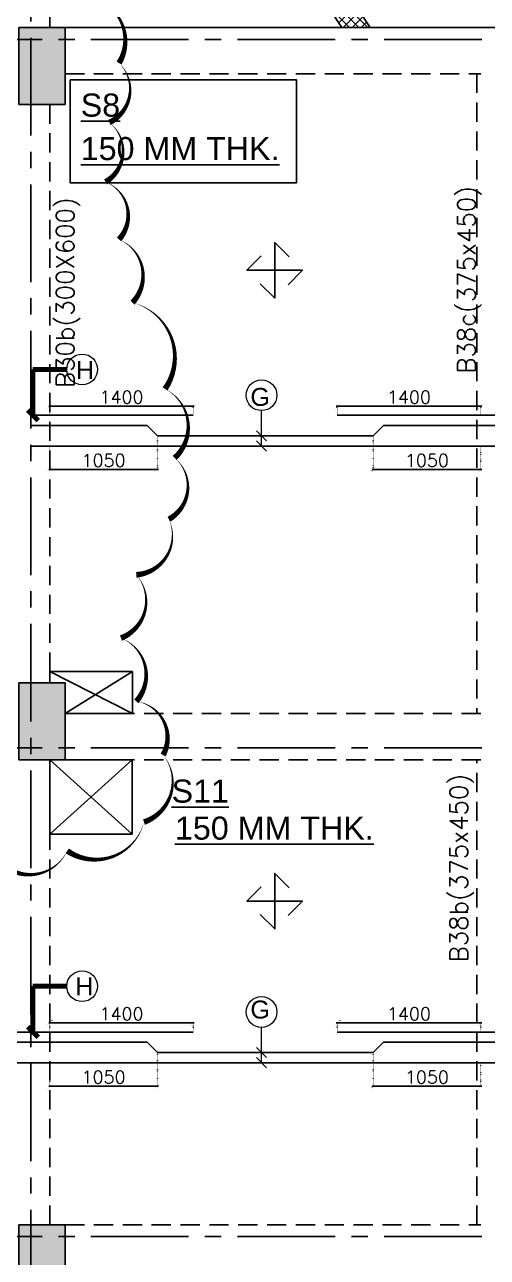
# Model space of a CAD drawing. Header units: millimetres. Extents: x 1921121 to 2008675, y -1544779 to -1482871.
# Drawn here: x 1956858 to 1961369, y -1513003 to -1500982 of the extents above; entities that cross this region are included whole.
import ezdxf

# ---------------------------------------------------------------- set-up
doc = ezdxf.new("R2010")
doc.units = ezdxf.units.MM
doc.header["$MEASUREMENT"] = 0
doc.header["$PDMODE"] = 98
for name, pattern in [('1', [0]), ('ACAD_ISO02W100', [15, 12, -3]), ('CENTER2', [28.575, 19.05, -3.175, 3.175, -3.175]), ('CONTINOUS', [0]), ('DOT', [0.25, 0, -0.25]), ('HIDDEN', [0.375, 0.25, -0.125])]:
    doc.linetypes.add(name, pattern=pattern)
for name, color, linetype in [('BEAM NO', 7, '1'), ('BEAM-300X450', 6, 'Continuous'), ('BEAM-300X600', 4, 'Continuous'), ('BEAM-450X600', 22, 'Continuous'), ('DIM', 191, 'Continuous'), ('s-steel', 1, 'Continuous'), ('S-STRU. CUTOUT', 3, 'Continuous'), ('SLAB NO.', 4, 'Continuous'), ('STEEL', 1, 'Continuous'), ('STR.COLUMN', 1, 'Continuous')]:
    doc.layers.add(name, color=color, linetype=linetype)
for name, color, linetype, lineweight in [('BRICK WALL_MOFA', 8, 'Continuous', 30), ('CENTER_LINE', 8, 'CENTER2', 25), ('GRID', 252, 'ACAD_ISO02W100', 9), ('LEADER', 191, 'Continuous', 15), ('S-B5-230X600', 120, 'HIDDEN', 25), ('SLAB STEEL MARK', 133, 'Continuous', 30)]:
    doc.layers.add(name, color=color, linetype=linetype, lineweight=lineweight)
doc.styles.add('DEEPAK', font='arial.ttf')
doc.styles.add('ROMANS', font='romans.shx')
doc.styles.add('RS', font='romans.shx', dxfattribs={"width": 0.9})
doc.styles.add('style1', font='arial.ttf')
doc.dimstyles.new('KRUNAL-MM', dxfattribs={"dimtxt": 50, "dimasz": 35, "dimexe": 25, "dimexo": 0, "dimgap": 15, "dimtad": 1, "dimdec": 0, "dimzin": 0, "dimdsep": 46, "dimtxsty": 'RS', "dimblk": 'OBLIQUE', "dimcen": 0, "dimdle": 25, "dimclrd": 256, "dimclre": 256, "dimclrt": 7, "dimadec": 0, "dimazin": 0, "dimtfac": 1, "dimtdec": 0, "dimtix": 1, "dimtmove": 0, "dimatfit": 2, "dimfxl": 1, "dimtolj": 1, "dimtzin": 0, "dimlwd": -1, "dimlwe": -1, "dimarcsym": 0})
doc.dimstyles.new('pag', dxfattribs={"dimtxt": 180, "dimasz": 150, "dimexe": 100, "dimexo": 0, "dimgap": 50, "dimtad": 1, "dimdec": 0, "dimzin": 0, "dimdsep": 46, "dimtxsty": 'ROMANS', "dimblk": 'OBLIQUE', "dimcen": 0, "dimdle": 100, "dimclrd": 256, "dimclre": 256, "dimclrt": 256, "dimadec": 0, "dimazin": 0, "dimtfac": 1, "dimtdec": 0, "dimtmove": 2, "dimatfit": 3, "dimfxl": 1, "dimtolj": 1, "dimtzin": 0, "dimlwd": -1, "dimlwe": -1, "dimarcsym": 0})

# ---------------------------------------------------------------- blocks, each defined once
blk = doc.blocks.new('FIRST FLOOR COLUMNS')
at = {"layer": 'CENTER_LINE', "ltscale": 50}
for p, q in [((29335, -29628), (29335, 16038)), ((68022, -115), (-4699, -115)), ((68022, -7025), (-4699, -7025)), ((68022, -11790), (-4699, -11790))]:
    blk.add_line(p, q, dxfattribs=at)
blk = doc.blocks.new('_Oblique')
at = {"color": 0, "linetype": 'ByBlock', "lineweight": -2}
blk.add_line((-0.5, -0.5), (0.5, 0.5), dxfattribs=at)
blk = doc.blocks.new('*D93')
at = {"layer": 'Defpoints', "color": 0, "linetype": 'DOT', "ltscale": 5, "transparency": 16777216}
for p in [(1960255, -1504992), (1961305, -1505092), (1960255, -1505319)]:
    blk.add_point(p, dxfattribs=at)
at = {"layer": 'DIM', "color": 191, "linetype": 'DOT', "ltscale": 5, "transparency": 16777216}
for p, q in [((1960255, -1505002), (1960255, -1505329)), ((1961305, -1505102), (1961305, -1505329))]:
    blk.add_line(p, q, dxfattribs=at)
at = {"layer": 'DIM', "color": 191, "ltscale": 5, "transparency": 16777216}
blk.add_line((1961315, -1505319), (1960245, -1505319), dxfattribs=at)
at = {"layer": 'DIM', "color": 191, "linetype": 'DOT', "ltscale": 5, "transparency": 16777216, "xscale": 50, "yscale": 50, "zscale": 50, "rotation": 180}
blk.add_blockref('_Oblique', (1960255, -1505319), dxfattribs=at)
at = {"layer": 'DIM', "color": 191, "linetype": 'DOT', "ltscale": 5, "transparency": 16777216, "xscale": 50, "yscale": 50, "zscale": 50}
blk.add_blockref('_Oblique', (1961305, -1505319), dxfattribs=at)
at = {"layer": 'DIM', "color": 7, "linetype": 'DOT', "ltscale": 5, "transparency": 16777216, "insert": (1960780, -1505232), "char_height": 125, "attachment_point": 5, "style": 'ROMANS'}
blk.add_mtext('\\A1;1050', dxfattribs=at)
blk = doc.blocks.new('*D94')
at = {"layer": 'Defpoints', "color": 0, "linetype": 'DOT', "ltscale": 5, "transparency": 16777216}
for p in [(1957102, -1505092), (1958152, -1504992), (1958152, -1505319)]:
    blk.add_point(p, dxfattribs=at)
at = {"layer": 'DIM', "color": 191, "linetype": 'DOT', "ltscale": 5, "transparency": 16777216}
for p, q in [((1958152, -1505002), (1958152, -1505329)), ((1957102, -1505102), (1957102, -1505329))]:
    blk.add_line(p, q, dxfattribs=at)
at = {"layer": 'DIM', "color": 191, "ltscale": 5, "transparency": 16777216}
blk.add_line((1957092, -1505319), (1958162, -1505319), dxfattribs=at)
at = {"layer": 'DIM', "color": 191, "linetype": 'DOT', "ltscale": 5, "transparency": 16777216, "xscale": 50, "yscale": 50, "zscale": 50, "rotation": 180}
blk.add_blockref('_Oblique', (1957102, -1505319), dxfattribs=at)
at = {"layer": 'DIM', "color": 191, "linetype": 'DOT', "ltscale": 5, "transparency": 16777216, "xscale": 50, "yscale": 50, "zscale": 50}
blk.add_blockref('_Oblique', (1958152, -1505319), dxfattribs=at)
at = {"layer": 'DIM', "color": 7, "linetype": 'DOT', "ltscale": 5, "transparency": 16777216, "insert": (1957627, -1505232), "char_height": 125, "attachment_point": 5, "style": 'ROMANS'}
blk.add_mtext('\\A1;1050', dxfattribs=at)
blk = doc.blocks.new('*D95')
at = {"layer": 'Defpoints', "color": 0, "linetype": 'DOT', "ltscale": 5, "transparency": 16777216}
for p in [(1958502, -1504703), (1957102, -1504792), (1958502, -1504792)]:
    blk.add_point(p, dxfattribs=at)
at = {"layer": 'DIM', "color": 191, "ltscale": 5, "transparency": 16777216}
blk.add_line((1957092, -1504703), (1958512, -1504703), dxfattribs=at)
at = {"layer": 'DIM', "color": 191, "linetype": 'DOT', "ltscale": 5, "transparency": 16777216}
for p, q in [((1957102, -1504782), (1957102, -1504693)), ((1958502, -1504782), (1958502, -1504693))]:
    blk.add_line(p, q, dxfattribs=at)
at = {"layer": 'DIM', "color": 191, "linetype": 'DOT', "ltscale": 5, "transparency": 16777216, "xscale": 50, "yscale": 50, "zscale": 50, "rotation": 180}
blk.add_blockref('_Oblique', (1957102, -1504703), dxfattribs=at)
at = {"layer": 'DIM', "color": 191, "linetype": 'DOT', "ltscale": 5, "transparency": 16777216, "xscale": 50, "yscale": 50, "zscale": 50}
blk.add_blockref('_Oblique', (1958502, -1504703), dxfattribs=at)
at = {"layer": 'DIM', "color": 7, "linetype": 'DOT', "ltscale": 5, "transparency": 16777216, "insert": (1957802, -1504615), "char_height": 125, "attachment_point": 5, "style": 'ROMANS'}
blk.add_mtext('\\A1;1400', dxfattribs=at)
blk = doc.blocks.new('*D241')
at = {"layer": 'Defpoints', "color": 0, "linetype": 'DOT', "ltscale": 5, "transparency": 16777216}
for p in [(1961305, -1504703), (1959905, -1504792), (1961305, -1504792)]:
    blk.add_point(p, dxfattribs=at)
at = {"layer": 'DIM', "color": 191, "ltscale": 5, "transparency": 16777216}
blk.add_line((1959895, -1504703), (1961315, -1504703), dxfattribs=at)
at = {"layer": 'DIM', "color": 191, "linetype": 'DOT', "ltscale": 5, "transparency": 16777216}
for p, q in [((1959905, -1504782), (1959905, -1504693)), ((1961305, -1504782), (1961305, -1504693))]:
    blk.add_line(p, q, dxfattribs=at)
at = {"layer": 'DIM', "color": 191, "linetype": 'DOT', "ltscale": 5, "transparency": 16777216, "xscale": 50, "yscale": 50, "zscale": 50, "rotation": 180}
blk.add_blockref('_Oblique', (1959905, -1504703), dxfattribs=at)
at = {"layer": 'DIM', "color": 191, "linetype": 'DOT', "ltscale": 5, "transparency": 16777216, "xscale": 50, "yscale": 50, "zscale": 50}
blk.add_blockref('_Oblique', (1961305, -1504703), dxfattribs=at)
at = {"layer": 'DIM', "color": 7, "linetype": 'DOT', "ltscale": 5, "transparency": 16777216, "insert": (1960605, -1504615), "char_height": 125, "attachment_point": 5, "style": 'ROMANS'}
blk.add_mtext('\\A1;1400', dxfattribs=at)
blk = doc.blocks.new('*D111')
at = {"layer": 'Defpoints', "color": 0, "linetype": 'DOT', "ltscale": 5, "transparency": 16777216}
for p in [(1960255, -1511006), (1961305, -1511106), (1960255, -1511333)]:
    blk.add_point(p, dxfattribs=at)
at = {"layer": 'DIM', "color": 191, "linetype": 'DOT', "ltscale": 5, "transparency": 16777216}
for p, q in [((1960255, -1511016), (1960255, -1511343)), ((1961305, -1511116), (1961305, -1511343))]:
    blk.add_line(p, q, dxfattribs=at)
at = {"layer": 'DIM', "color": 191, "ltscale": 5, "transparency": 16777216}
blk.add_line((1961315, -1511333), (1960245, -1511333), dxfattribs=at)
at = {"layer": 'DIM', "color": 191, "linetype": 'DOT', "ltscale": 5, "transparency": 16777216, "xscale": 50, "yscale": 50, "zscale": 50, "rotation": 180}
blk.add_blockref('_Oblique', (1960255, -1511333), dxfattribs=at)
at = {"layer": 'DIM', "color": 191, "linetype": 'DOT', "ltscale": 5, "transparency": 16777216, "xscale": 50, "yscale": 50, "zscale": 50}
blk.add_blockref('_Oblique', (1961305, -1511333), dxfattribs=at)
at = {"layer": 'DIM', "color": 7, "linetype": 'DOT', "ltscale": 5, "transparency": 16777216, "insert": (1960780, -1511246), "char_height": 125, "attachment_point": 5, "style": 'ROMANS'}
blk.add_mtext('\\A1;1050', dxfattribs=at)
blk = doc.blocks.new('*D112')
at = {"layer": 'Defpoints', "color": 0, "linetype": 'DOT', "ltscale": 5, "transparency": 16777216}
for p in [(1957102, -1511106), (1958152, -1511006), (1958152, -1511333)]:
    blk.add_point(p, dxfattribs=at)
at = {"layer": 'DIM', "color": 191, "linetype": 'DOT', "ltscale": 5, "transparency": 16777216}
for p, q in [((1958152, -1511016), (1958152, -1511343)), ((1957102, -1511116), (1957102, -1511343))]:
    blk.add_line(p, q, dxfattribs=at)
at = {"layer": 'DIM', "color": 191, "ltscale": 5, "transparency": 16777216}
blk.add_line((1957092, -1511333), (1958162, -1511333), dxfattribs=at)
at = {"layer": 'DIM', "color": 191, "linetype": 'DOT', "ltscale": 5, "transparency": 16777216, "xscale": 50, "yscale": 50, "zscale": 50, "rotation": 180}
blk.add_blockref('_Oblique', (1957102, -1511333), dxfattribs=at)
at = {"layer": 'DIM', "color": 191, "linetype": 'DOT', "ltscale": 5, "transparency": 16777216, "xscale": 50, "yscale": 50, "zscale": 50}
blk.add_blockref('_Oblique', (1958152, -1511333), dxfattribs=at)
at = {"layer": 'DIM', "color": 7, "linetype": 'DOT', "ltscale": 5, "transparency": 16777216, "insert": (1957627, -1511246), "char_height": 125, "attachment_point": 5, "style": 'ROMANS'}
blk.add_mtext('\\A1;1050', dxfattribs=at)
blk = doc.blocks.new('*D113')
at = {"layer": 'Defpoints', "color": 0, "linetype": 'DOT', "ltscale": 5, "transparency": 16777216}
for p in [(1958502, -1510717), (1957102, -1510806), (1958502, -1510806)]:
    blk.add_point(p, dxfattribs=at)
at = {"layer": 'DIM', "color": 191, "ltscale": 5, "transparency": 16777216}
blk.add_line((1957092, -1510717), (1958512, -1510717), dxfattribs=at)
at = {"layer": 'DIM', "color": 191, "linetype": 'DOT', "ltscale": 5, "transparency": 16777216}
for p, q in [((1957102, -1510796), (1957102, -1510707)), ((1958502, -1510796), (1958502, -1510707))]:
    blk.add_line(p, q, dxfattribs=at)
at = {"layer": 'DIM', "color": 191, "linetype": 'DOT', "ltscale": 5, "transparency": 16777216, "xscale": 50, "yscale": 50, "zscale": 50, "rotation": 180}
blk.add_blockref('_Oblique', (1957102, -1510717), dxfattribs=at)
at = {"layer": 'DIM', "color": 191, "linetype": 'DOT', "ltscale": 5, "transparency": 16777216, "xscale": 50, "yscale": 50, "zscale": 50}
blk.add_blockref('_Oblique', (1958502, -1510717), dxfattribs=at)
at = {"layer": 'DIM', "color": 7, "linetype": 'DOT', "ltscale": 5, "transparency": 16777216, "insert": (1957802, -1510629), "char_height": 125, "attachment_point": 5, "style": 'ROMANS'}
blk.add_mtext('\\A1;1400', dxfattribs=at)
blk = doc.blocks.new('*D247')
at = {"layer": 'Defpoints', "color": 0, "linetype": 'DOT', "ltscale": 5, "transparency": 16777216}
for p in [(1961305, -1510717), (1959905, -1510806), (1961305, -1510806)]:
    blk.add_point(p, dxfattribs=at)
at = {"layer": 'DIM', "color": 191, "ltscale": 5, "transparency": 16777216}
blk.add_line((1959895, -1510717), (1961315, -1510717), dxfattribs=at)
at = {"layer": 'DIM', "color": 191, "linetype": 'DOT', "ltscale": 5, "transparency": 16777216}
for p, q in [((1959905, -1510796), (1959905, -1510707)), ((1961305, -1510796), (1961305, -1510707))]:
    blk.add_line(p, q, dxfattribs=at)
at = {"layer": 'DIM', "color": 191, "linetype": 'DOT', "ltscale": 5, "transparency": 16777216, "xscale": 50, "yscale": 50, "zscale": 50, "rotation": 180}
blk.add_blockref('_Oblique', (1959905, -1510717), dxfattribs=at)
at = {"layer": 'DIM', "color": 191, "linetype": 'DOT', "ltscale": 5, "transparency": 16777216, "xscale": 50, "yscale": 50, "zscale": 50}
blk.add_blockref('_Oblique', (1961305, -1510717), dxfattribs=at)
at = {"layer": 'DIM', "color": 7, "linetype": 'DOT', "ltscale": 5, "transparency": 16777216, "insert": (1960605, -1510629), "char_height": 125, "attachment_point": 5, "style": 'ROMANS'}
blk.add_mtext('\\A1;1400', dxfattribs=at)
blk = doc.blocks.new('*U4')
at = {"layer": 'STEEL'}
for points in [[(707738, 27916), (707888, 27766), (707888, 28344), (708038, 28194)], [(707749, 28205), (707599, 28055), (708177, 28055), (708027, 27905)]]:
    blk.add_lwpolyline(points, dxfattribs=at)
blk = doc.blocks.new('ARCH COL')
at = {"layer": 'STR.COLUMN'}
h = blk.add_hatch(dxfattribs=at)
h.set_pattern_fill('ANSI37', color=8, scale=500)
h.set_pattern_definition([(45, (-1685803.77, 1176790.47), (-44.1941738, 44.1941738), []), (135, (-1685803.77, 1176790.47), (-44.1941738, -44.1941738), [])])
h.paths.add_polyline_path([(265446, 0), (263646, 2730), (258397, 2730), (258397, 7430), (258167, 7430), (258167, 2500), (263522, 2500), (265171, 0)])
at = {"layer": 'STR.COLUMN', "transparency": 33554687}
h = blk.add_hatch(color=256, dxfattribs=at)
h.dxf.hatch_style = 1
h.paths.add_polyline_path([(262022, 0), (262472, 0), (262472, -750), (262022, -750)])
h = blk.add_hatch(color=256, dxfattribs=at)
h.dxf.hatch_style = 1
h.paths.add_polyline_path([(262022, -7140), (262022, -6390), (262472, -6390), (262472, -7140)])
h = blk.add_hatch(color=256, dxfattribs=at)
h.dxf.hatch_style = 1
h.paths.add_polyline_path([(262022, -12425), (262472, -12425), (262472, -11675), (262022, -11675)])
at = {"layer": 'STR.COLUMN', "color": 5}
blk.add_lwpolyline([(265446, 0), (263646, 2730), (258397, 2730), (258397, 7430), (258167, 7430), (258167, 2500), (263522, 2500), (265171, 0)], close=True, dxfattribs=at)
for points in [[(262022, 0), (262472, 0), (262472, -750), (262022, -750), (262022, 0)], [(262022, -6390), (262472, -6390), (262472, -7140), (262022, -7140), (262022, -6390)], [(262022, -11675), (262472, -11675), (262472, -12425), (262022, -12425), (262022, -11675)]]:
    blk.add_lwpolyline(points, dxfattribs=at)
blk = doc.blocks.new('A$C02ad8bd7')
at = {"layer": 'BEAM NO', "ltscale": 500, "style": 'ROMANS'}
for s, p in [('B38c(375x450)', (33441, 3744, 0)), ('B38b(375x450)', (33366, -1996, 0))]:
    blk.add_text(s, height=175, rotation=90, dxfattribs=at).set_placement(p)
at = {"layer": 'BEAM NO', "insert": (29353, 3530, 0), "char_height": 175, "width": 2010, "attachment_point": 1, "rotation": 90, "style": 'ROMANS'}
blk.add_mtext('\\pxqc;B30b(300X600)', dxfattribs=at)

msp = doc.modelspace()

# ---------------------------------------------------------------- linework, layer by layer
at = {"layer": 'BEAM-300X450', "linetype": 'HIDDEN', "ltscale": 750}
for p, q in [((1961266.7, -1501460.3), (1961266.7, -1507700.3)), ((1961266.7, -1512685.3), (1961266.7, -1508150.3))]:
    msp.add_line(p, q, dxfattribs=at)
at = {"layer": 'BEAM-300X600', "linetype": 'HIDDEN', "ltscale": 750}
for p, q in [((1957102.1, -1501010.3), (1957102.1, -1498510.3)), ((1957102.1, -1501760.3), (1957102.1, -1507400.3)), ((1957102.1, -1512685.3), (1957102.1, -1508150.3))]:
    msp.add_line(p, q, dxfattribs=at)
at = {"layer": 'BEAM-450X600', "linetype": 'CONTINOUS', "ltscale": 750}
msp.add_line((1957252.1, -1501010.3), (1965472.1, -1501010.3), dxfattribs=at)
at = {"layer": 'BEAM-450X600', "linetype": 'HIDDEN', "ltscale": 750}
for p, q in [((1957252.1, -1501460.3), (1961304.7, -1501460.3)), ((1961304.7, -1507700.3), (1957252.1, -1507700.3)), ((1961304.7, -1508150.3), (1957252.1, -1508150.3)), ((1957252.1, -1512685.3), (1961304.7, -1512685.3))]:
    msp.add_line(p, q, dxfattribs=at)
at = {"layer": 'BRICK WALL_MOFA', "color": 1}
msp.add_lwpolyline([(1957497.4, -1500721.2, 0, 56, -0.5205671), (1957778, -1501356.7, 0, 56, -0.5205671), (1957778, -1501356.7, 0, 56, -0.5205671), (1957684.5, -1501936.2, 0, 56, -0.5205671), (1957684.5, -1501936.2, 0, 56, -0.5205671), (1957647.1, -1502515.7, 0, 56, -0.5205671), (1957647.1, -1502515.7, 0, 56, -0.5205671), (1957778, -1503076.4, 0, 56, -0.5205671), (1957778, -1503076.4, 0, 56, -0.5205671), (1957909, -1503693.3, 0, 56, -0.5205671), (1957909, -1503693.3, 0, 56, -0.5205671), (1958227, -1504534.5, 0, 56, -0.5205671), (1958227, -1504534.5, 0, 56, -0.5205671), (1958320.6, -1505207.4, 0, 56, -0.5205671), (1958320.6, -1505207.4, 0, 56, -0.5205671), (1958264.4, -1505805.6, 0, 56, -0.5205671), (1958264.4, -1505805.6, 0, 56, -0.5205671), (1957946.4, -1506347.7, 0, 56, -0.5205671), (1957946.4, -1506347.7, 0, 56, -0.5205671), (1957796.7, -1506964.5, 0, 56, -0.5205671), (1957796.7, -1506964.5, 0, 56, -0.5205671), (1957946.4, -1507581.4, 0, 56, -0.5205671), (1957946.4, -1507581.4, 0, 56, -0.5205671), (1958208.3, -1508104.8, 0, 56, -0.5205671), (1958208.3, -1508104.8, 0, 56, -0.5205671), (1958021.2, -1508759, 0, 56, -0.5205671), (1958021.2, -1508759, 0, 56, -0.5205671), (1957272.9, -1509039.4, 0, 56, -0.5205671), (1957272.9, -1509039.4, 0, 56, -0.5205671), (1956618.1, -1509151.6, 0, 56, -0.5205671)], format="xyseb", dxfattribs=at)
at = {"layer": 'LEADER'}
for centre in [(1957418.2, -1504344.9), (1959167.3, -1504596.1), (1957418.2, -1510359.3), (1959167.3, -1510610.5)]:
    msp.add_circle(centre, 150, dxfattribs=at)
at = {"layer": 's-steel'}
for points in [[(1958502.1, -1504791.6), (1956917.1, -1504791.6)], [(1963004.7, -1504791.6), (1959904.7, -1504791.6)], [(1956917.1, -1504891.6), (1956952.1, -1504891.6)], [(1956952.1, -1504891.6), (1958052.3, -1504891.6), (1958152.3, -1504991.6), (1960255.1, -1504991.6), (1960355.1, -1504891.6), (1961454.7, -1504891.6)], [(1956952.1, -1505091.6), (1956917.1, -1505091.6)], [(1961454.7, -1505091.6), (1956952.1, -1505091.6)], [(1958502.1, -1510806), (1955402.1, -1510806)], [(1963004.7, -1510806), (1959904.7, -1510806)], [(1952471, -1510906), (1953646.1, -1510906), (1953746.1, -1511006), (1955752.4, -1511006), (1955852.4, -1510906), (1956952.1, -1510906)], [(1956952.1, -1510906), (1958052.3, -1510906), (1958152.3, -1511006), (1960255.1, -1511006), (1960355.1, -1510906), (1961454.7, -1510906)], [(1956952.1, -1511106), (1952471, -1511106)], [(1961454.7, -1511106), (1956952.1, -1511106)]]:
    msp.add_lwpolyline(points, dxfattribs=at)
at = {"layer": 'S-STRU. CUTOUT'}
for p, q in [((1957909, -1507700.3), (1957102.1, -1507290.5)), ((1957252.1, -1507700.3), (1957909, -1507290.5)), ((1957907.1, -1508875.3), (1957102.1, -1508150.3)), ((1957907.1, -1508150.3), (1957102.1, -1508875.3))]:
    msp.add_line(p, q, dxfattribs=at)
for points in [[(1957102.1, -1507290.5), (1957909, -1507290.5), (1957909, -1507700.3), (1957252.1, -1507700.3), (1957252.1, -1507400.3), (1957102.1, -1507400.3)], [(1957907.1, -1508875.3), (1957102.1, -1508875.3), (1957102.1, -1508150.3), (1957907.1, -1508150.3)]]:
    msp.add_lwpolyline(points, close=True, dxfattribs=at)
at = {"layer": 'SLAB NO.', "color": 6}
msp.add_lwpolyline([(1957300.7, -1501521), (1959509.3, -1501521), (1959509.3, -1502523.5), (1957300.7, -1502523.5)], close=True, dxfattribs=at)

# ---------------------------------------------------------------- block references
at = {"layer": 'BRICK WALL_MOFA', "color": 251}
msp.add_blockref('A$C02ad8bd7', (1927812.1, -1508130.3), dxfattribs=at)
at = {"layer": 'GRID'}
msp.add_blockref('FIRST FLOOR COLUMNS', (1927582.1, -1501010.3), dxfattribs=at)
at = {"layer": 'S-B5-230X600', "xscale": 0.9375000000000001, "yscale": 0.9375000000000001, "zscale": 0.9375000000000001, "rotation": 269.9999999999999}
for p in [(1932994, -839732.6), (1932994, -845884.7)]:
    msp.add_blockref('*U4', p, dxfattribs=at)
at = {"layer": 'STR.COLUMN'}
msp.add_blockref('ARCH COL', (1694779.7, -1501010.3), dxfattribs=at)

# ---------------------------------------------------------------- texts
at = {"layer": 'SLAB NO.', "color": 6, "style": 'DEEPAK'}
for s, p in [('%%US8', (1957404.3, -1501878.9)), ('%%U150 MM THK.', (1957404.3, -1502302.8)), ('%%US11', (1958290.3, -1508568.9)), ('%%U150 MM THK.', (1958323.1, -1508930))]:
    msp.add_text(s, height=225, dxfattribs=at).set_placement(p)
at = {"layer": 'SLAB STEEL MARK', "style": 'style1'}
for s, p in [('H', (1957357.8, -1504436.8)), ('G', (1959058.7, -1504699.6)), ('H', (1957351.7, -1510448.2)), ('G', (1959058.7, -1510674.3))]:
    msp.add_text(s, height=175, dxfattribs=at).set_placement(p)

# ---------------------------------------------------------------- dimensions: what is measured, and where the dimension line sits
at = {"layer": 'DIM', "linetype": 'DOT', "ltscale": 5}
for base, p1, p2, picture, middle in [((1958502.1, -1504702.6), (1957102.1, -1504791.6), (1958502.1, -1504791.6), '*D95', (1957802.1, -1504615.1)), ((1961304.7, -1504702.6), (1959904.7, -1504791.6), (1961304.7, -1504791.6), '*D241', (1960604.7, -1504615.1)), ((1958152.3, -1505319), (1957102.1, -1505091.6), (1958152.3, -1504991.6), '*D94', (1957627.2, -1505231.5)), ((1958502.1, -1510717), (1957102.1, -1510806), (1958502.1, -1510806), '*D113', (1957802.1, -1510629.5)), ((1961304.7, -1510717), (1959904.7, -1510806), (1961304.7, -1510806), '*D247', (1960604.7, -1510629.5)), ((1958152.3, -1511333.4), (1957102.1, -1511106), (1958152.3, -1511006), '*D112', (1957627.2, -1511245.9))]:
    dim = msp.add_linear_dim(base=base, p1=p1, p2=p2, dimstyle='pag', override={"dimtxt": 125, "dimasz": 50, "dimexe": 10, "dimexo": 10, "dimgap": 25, "dimtxsty": 'ROMANS', "dimdle": 10, "dimclrd": 191, "dimclre": 191, "dimclrt": 7, "dimtix": 1, "dimtmove": 1}, dxfattribs=at)
    dim.commit()
    dim.dimension.update_dxf_attribs({"geometry": picture, "text_midpoint": middle})
for base, p1, p2, picture, middle in [((1960255.1, -1505319), (1961304.7, -1505091.6), (1960255.1, -1504991.6), '*D93', (1960779.9, -1505231.5)), ((1960255.1, -1511333.4), (1961304.7, -1511106), (1960255.1, -1511006), '*D111', (1960779.9, -1511245.9))]:
    dim = msp.add_linear_dim(base=base, p1=p1, p2=p2, angle=180, dimstyle='pag', override={"dimtxt": 125, "dimasz": 50, "dimexe": 10, "dimexo": 10, "dimgap": 25, "dimtxsty": 'ROMANS', "dimdle": 10, "dimclrd": 191, "dimclre": 191, "dimclrt": 7, "dimtix": 1, "dimtmove": 1}, dxfattribs=at)
    dim.commit()
    dim.dimension.update_dxf_attribs({"geometry": picture, "text_midpoint": middle})

# ---------------------------------------------------------------- leaders
at = {"layer": 'LEADER'}
for points, override in [([(1956938.2, -1504791.6), (1956938.2, -1504344.9), (1957268.2, -1504344.9)], {"dimscale": 1, "dimtxt": 50, "dimasz": 100, "dimgap": 15, "dimtad": 0, "dimtxsty": 'RS', "dimclrd": 256, "dimldrblk": 'Oblique', "dimlwd": 65535}), ([(1959167.3, -1505091.6), (1959167.3, -1504746.1)], {"dimasz": 100, "dimtad": 0, "dimldrblk": 'Oblique', "dimfxl": 0.059055, "dimarcsym": 1}), ([(1959167.3, -1504991.6), (1959167.3, -1504746.1)], {"dimasz": 100, "dimtad": 0, "dimldrblk": 'Oblique', "dimfxl": 0.059055, "dimarcsym": 1}), ([(1956938.2, -1510806), (1956938.2, -1510359.3), (1957268.2, -1510359.3)], {"dimscale": 1, "dimtxt": 50, "dimasz": 100, "dimgap": 15, "dimtad": 0, "dimtxsty": 'RS', "dimclrd": 256, "dimldrblk": 'Oblique', "dimlwd": 65535}), ([(1959167.3, -1511106), (1959167.3, -1510760.5)], {"dimasz": 100, "dimtad": 0, "dimldrblk": 'Oblique', "dimfxl": 0.059055, "dimarcsym": 1}), ([(1959167.3, -1511006), (1959167.3, -1510760.5)], {"dimasz": 100, "dimtad": 0, "dimldrblk": 'Oblique', "dimfxl": 0.059055, "dimarcsym": 1})]:
    msp.add_leader(points, dimstyle='KRUNAL-MM', override=override, dxfattribs=at)

doc.saveas('drawing.dxf')
